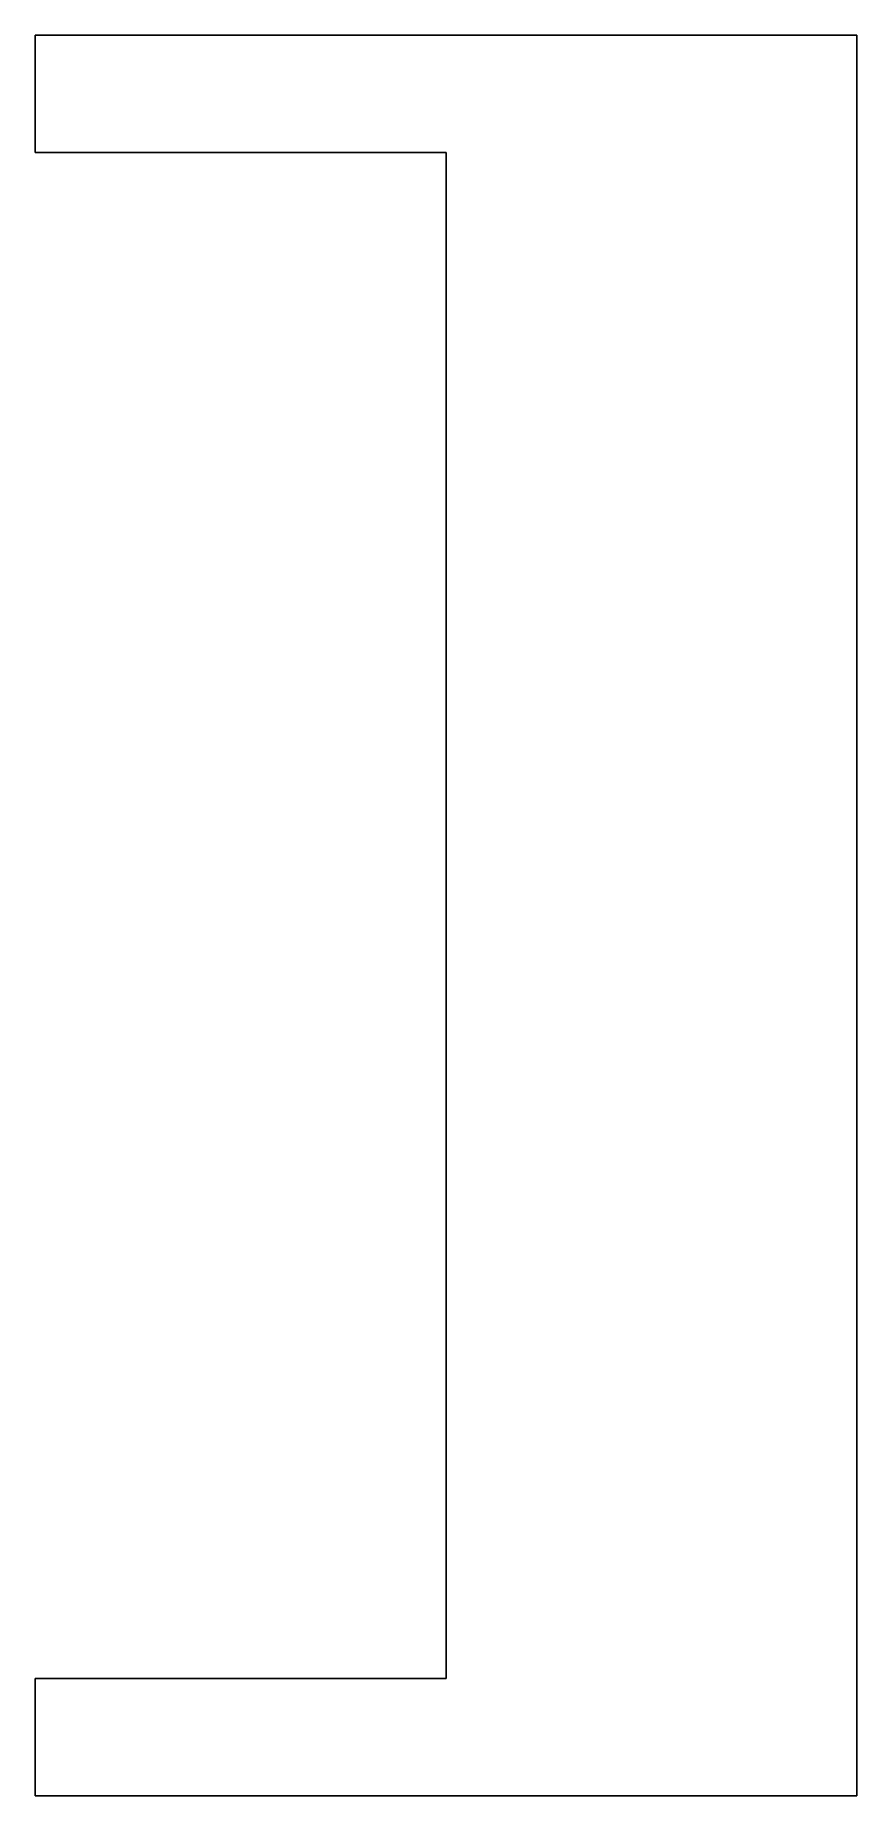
# Model space of a CAD drawing. Header units: metres. Extents: x 0 to 28, y -60 to 0.
import ezdxf

# ---------------------------------------------------------------- set-up
doc = ezdxf.new("R2010")
doc.units = ezdxf.units.M

msp = doc.modelspace()

# ---------------------------------------------------------------- linework, layer by layer
for points in [[(0, -4), (0, -3.92), (0, -3.84), (0, -3.76), (0, -3.68), (0, -3.6), (0, -3.52), (0, -3.44), (0, -3.36), (0, -3.28), (0, -3.2), (0, -3.12), (0, -3.04), (0, -2.96), (0, -2.88), (0, -2.8), (0, -2.72), (0, -2.64), (0, -2.56), (0, -2.48), (0, -2.4), (0, -2.32), (0, -2.24), (0, -2.16), (0, -2.08), (0, -2), (0, -1.92), (0, -1.84), (0, -1.76), (0, -1.68), (0, -1.6), (0, -1.52), (0, -1.44), (0, -1.36), (0, -1.28), (0, -1.2), (0, -1.12), (0, -1.04), (0, -0.96), (0, -0.88), (0, -0.8), (0, -0.72), (0, -0.64), (0, -0.56), (0, -0.48), (0, -0.4), (0, -0.32), (0, -0.24), (0, -0.16), (0, -0.08), (0, 0)], [(5, 0), (4.843, 0), (4.686, 0), (4.53, 0), (4.374, 0), (4.219, 0), (4.064, 0), (3.91, 0), (3.758, 0), (3.607, 0), (3.456, 0), (3.307, 0), (3.162, 0), (3.017, 0), (2.872, 0), (2.732, 0), (2.595, 0), (2.458, 0), (2.322, 0), (2.194, 0), (2.065, 0), (1.937, 0), (1.816, 0), (1.699, 0), (1.582, 0), (1.464, 0), (1.36, 0), (1.255, 0), (1.151, 0), (1.052, 0), (0.961, 0), (0.87, 0), (0.779, 0), (0.701, 0), (0.625, 0), (0.549, 0), (0.478, 0), (0.418, 0), (0.358, 0), (0.298, 0), (0.25, 0), (0.206, 0), (0.163, 0), (0.122, 0), (0.095, 0), (0.069, 0), (0.043, 0), (0.026, 0), (0.018, 0), (0.009, 0), (0, 0)], [(16.804, 0), (16.568, 0), (16.332, 0), (16.096, 0), (15.86, 0), (15.623, 0), (15.387, 0), (15.151, 0), (14.915, 0), (14.679, 0), (14.443, 0), (14.207, 0), (13.971, 0), (13.735, 0), (13.499, 0), (13.263, 0), (13.027, 0), (12.791, 0), (12.554, 0), (12.318, 0), (12.082, 0), (11.846, 0), (11.61, 0), (11.374, 0), (11.138, 0), (10.902, 0), (10.666, 0), (10.43, 0), (10.194, 0), (9.958, 0), (9.722, 0), (9.485, 0), (9.249, 0), (9.013, 0), (8.777, 0), (8.541, 0), (8.305, 0), (8.069, 0), (7.833, 0), (7.597, 0), (7.361, 0), (7.125, 0), (6.889, 0), (6.653, 0), (6.416, 0), (6.18, 0), (5.944, 0), (5.708, 0), (5.472, 0), (5.236, 0), (5, 0)], [(16.804, 0), (16.865, 0), (16.926, 0), (16.986, 0), (17.047, 0), (17.108, 0), (17.169, 0), (17.23, 0), (17.29, 0), (17.351, 0), (17.412, 0), (17.472, 0), (17.533, 0), (17.593, 0), (17.654, 0), (17.714, 0), (17.775, 0), (17.835, 0), (17.896, 0), (17.956, 0), (18.016, 0), (18.076, 0), (18.136, 0), (18.196, 0), (18.256, 0), (18.316, 0), (18.375, 0), (18.435, 0), (18.494, 0), (18.554, 0), (18.613, 0), (18.672, 0), (18.732, 0), (18.79, 0), (18.849, 0), (18.908, 0), (18.967, 0), (19.025, 0), (19.084, 0), (19.142, 0), (19.2, 0), (19.258, 0), (19.316, 0), (19.374, 0), (19.431, 0), (19.488, 0), (19.546, 0), (19.603, 0), (19.659, 0), (19.716, 0), (19.773, 0)], [(28, 0), (27.984, 0), (27.967, 0), (27.951, 0), (27.921, 0), (27.872, 0), (27.824, 0), (27.775, 0), (27.7, 0), (27.62, 0), (27.54, 0), (27.452, 0), (27.342, 0), (27.233, 0), (27.123, 0), (26.994, 0), (26.856, 0), (26.719, 0), (26.578, 0), (26.416, 0), (26.254, 0), (26.091, 0), (25.917, 0), (25.733, 0), (25.549, 0), (25.364, 0), (25.162, 0), (24.96, 0), (24.757, 0), (24.549, 0), (24.332, 0), (24.115, 0), (23.899, 0), (23.673, 0), (23.446, 0), (23.22, 0), (22.991, 0), (22.759, 0), (22.526, 0), (22.293, 0), (22.06, 0), (21.826, 0), (21.592, 0), (21.359, 0), (21.128, 0), (20.898, 0), (20.667, 0), (20.441, 0), (20.219, 0), (19.996, 0), (19.773, 0)], [(28, -60), (28, -58.8), (28, -57.6), (28, -56.4), (28, -55.2), (28, -54), (28, -52.8), (28, -51.6), (28, -50.4), (28, -49.2), (28, -48), (28, -46.8), (28, -45.6), (28, -44.4), (28, -43.2), (28, -42), (28, -40.8), (28, -39.6), (28, -38.4), (28, -37.2), (28, -36), (28, -34.8), (28, -33.6), (28, -32.4), (28, -31.2), (28, -30), (28, -28.8), (28, -27.6), (28, -26.4), (28, -25.2), (28, -24), (28, -22.8), (28, -21.6), (28, -20.4), (28, -19.2), (28, -18), (28, -16.8), (28, -15.6), (28, -14.4), (28, -13.2), (28, -12), (28, -10.8), (28, -9.6), (28, -8.4), (28, -7.2), (28, -6), (28, -4.8), (28, -3.6), (28, -2.4), (28, -1.2), (28, 0)], [(5, -4), (4.843, -4), (4.686, -4), (4.53, -4), (4.374, -4), (4.219, -4), (4.064, -4), (3.91, -4), (3.758, -4), (3.607, -4), (3.456, -4), (3.307, -4), (3.162, -4), (3.017, -4), (2.872, -4), (2.732, -4), (2.595, -4), (2.458, -4), (2.322, -4), (2.194, -4), (2.065, -4), (1.937, -4), (1.816, -4), (1.699, -4), (1.582, -4), (1.464, -4), (1.36, -4), (1.255, -4), (1.151, -4), (1.052, -4), (0.961, -4), (0.87, -4), (0.779, -4), (0.701, -4), (0.625, -4), (0.549, -4), (0.478, -4), (0.418, -4), (0.358, -4), (0.298, -4), (0.25, -4), (0.206, -4), (0.163, -4), (0.122, -4), (0.095, -4), (0.069, -4), (0.043, -4), (0.026, -4), (0.018, -4), (0.009, -4), (0, -4)], [(14, -4), (13.82, -4), (13.64, -4), (13.46, -4), (13.28, -4), (13.1, -4), (12.92, -4), (12.74, -4), (12.56, -4), (12.38, -4), (12.2, -4), (12.02, -4), (11.84, -4), (11.66, -4), (11.48, -4), (11.3, -4), (11.12, -4), (10.94, -4), (10.76, -4), (10.58, -4), (10.4, -4), (10.22, -4), (10.04, -4), (9.86, -4), (9.68, -4), (9.5, -4), (9.32, -4), (9.14, -4), (8.96, -4), (8.78, -4), (8.6, -4), (8.42, -4), (8.24, -4), (8.06, -4), (7.88, -4), (7.7, -4), (7.52, -4), (7.34, -4), (7.16, -4), (6.98, -4), (6.8, -4), (6.62, -4), (6.44, -4), (6.26, -4), (6.08, -4), (5.9, -4), (5.72, -4), (5.54, -4), (5.36, -4), (5.18, -4), (5, -4)], [(14, -56), (14, -54.96), (14, -53.92), (14, -52.88), (14, -51.84), (14, -50.8), (14, -49.76), (14, -48.72), (14, -47.68), (14, -46.64), (14, -45.6), (14, -44.56), (14, -43.52), (14, -42.48), (14, -41.44), (14, -40.4), (14, -39.36), (14, -38.32), (14, -37.28), (14, -36.24), (14, -35.2), (14, -34.16), (14, -33.12), (14, -32.08), (14, -31.04), (14, -30), (14, -28.96), (14, -27.92), (14, -26.88), (14, -25.84), (14, -24.8), (14, -23.76), (14, -22.72), (14, -21.68), (14, -20.64), (14, -19.6), (14, -18.56), (14, -17.52), (14, -16.48), (14, -15.44), (14, -14.4), (14, -13.36), (14, -12.32), (14, -11.28), (14, -10.24), (14, -9.2), (14, -8.16), (14, -7.12), (14, -6.08), (14, -5.04), (14, -4)], [(0, -60), (0, -59.92), (0, -59.84), (0, -59.76), (0, -59.68), (0, -59.6), (0, -59.52), (0, -59.44), (0, -59.36), (0, -59.28), (0, -59.2), (0, -59.12), (0, -59.04), (0, -58.96), (0, -58.88), (0, -58.8), (0, -58.72), (0, -58.64), (0, -58.56), (0, -58.48), (0, -58.4), (0, -58.32), (0, -58.24), (0, -58.16), (0, -58.08), (0, -58), (0, -57.92), (0, -57.84), (0, -57.76), (0, -57.68), (0, -57.6), (0, -57.52), (0, -57.44), (0, -57.36), (0, -57.28), (0, -57.2), (0, -57.12), (0, -57.04), (0, -56.96), (0, -56.88), (0, -56.8), (0, -56.72), (0, -56.64), (0, -56.56), (0, -56.48), (0, -56.4), (0, -56.32), (0, -56.24), (0, -56.16), (0, -56.08), (0, -56)], [(5, -56), (4.843, -56), (4.686, -56), (4.53, -56), (4.374, -56), (4.219, -56), (4.064, -56), (3.91, -56), (3.758, -56), (3.607, -56), (3.456, -56), (3.307, -56), (3.162, -56), (3.017, -56), (2.872, -56), (2.732, -56), (2.595, -56), (2.458, -56), (2.322, -56), (2.194, -56), (2.065, -56), (1.937, -56), (1.816, -56), (1.699, -56), (1.582, -56), (1.464, -56), (1.36, -56), (1.255, -56), (1.151, -56), (1.052, -56), (0.961, -56), (0.87, -56), (0.779, -56), (0.701, -56), (0.625, -56), (0.549, -56), (0.478, -56), (0.418, -56), (0.358, -56), (0.298, -56), (0.25, -56), (0.206, -56), (0.163, -56), (0.122, -56), (0.095, -56), (0.069, -56), (0.043, -56), (0.026, -56), (0.018, -56), (0.009, -56), (0, -56)], [(14, -56), (13.82, -56), (13.64, -56), (13.46, -56), (13.28, -56), (13.1, -56), (12.92, -56), (12.74, -56), (12.56, -56), (12.38, -56), (12.2, -56), (12.02, -56), (11.84, -56), (11.66, -56), (11.48, -56), (11.3, -56), (11.12, -56), (10.94, -56), (10.76, -56), (10.58, -56), (10.4, -56), (10.22, -56), (10.04, -56), (9.86, -56), (9.68, -56), (9.5, -56), (9.32, -56), (9.14, -56), (8.96, -56), (8.78, -56), (8.6, -56), (8.42, -56), (8.24, -56), (8.06, -56), (7.88, -56), (7.7, -56), (7.52, -56), (7.34, -56), (7.16, -56), (6.98, -56), (6.8, -56), (6.62, -56), (6.44, -56), (6.26, -56), (6.08, -56), (5.9, -56), (5.72, -56), (5.54, -56), (5.36, -56), (5.18, -56), (5, -56)], [(5, -60), (4.843, -60), (4.686, -60), (4.53, -60), (4.374, -60), (4.219, -60), (4.064, -60), (3.91, -60), (3.758, -60), (3.607, -60), (3.456, -60), (3.307, -60), (3.162, -60), (3.017, -60), (2.872, -60), (2.732, -60), (2.595, -60), (2.458, -60), (2.322, -60), (2.194, -60), (2.065, -60), (1.937, -60), (1.816, -60), (1.699, -60), (1.582, -60), (1.464, -60), (1.36, -60), (1.255, -60), (1.151, -60), (1.052, -60), (0.961, -60), (0.87, -60), (0.779, -60), (0.701, -60), (0.625, -60), (0.549, -60), (0.478, -60), (0.418, -60), (0.358, -60), (0.298, -60), (0.25, -60), (0.206, -60), (0.163, -60), (0.122, -60), (0.095, -60), (0.069, -60), (0.043, -60), (0.026, -60), (0.018, -60), (0.009, -60), (0, -60)], [(16.804, -60), (16.568, -60), (16.332, -60), (16.096, -60), (15.86, -60), (15.623, -60), (15.387, -60), (15.151, -60), (14.915, -60), (14.679, -60), (14.443, -60), (14.207, -60), (13.971, -60), (13.735, -60), (13.499, -60), (13.263, -60), (13.027, -60), (12.791, -60), (12.554, -60), (12.318, -60), (12.082, -60), (11.846, -60), (11.61, -60), (11.374, -60), (11.138, -60), (10.902, -60), (10.666, -60), (10.43, -60), (10.194, -60), (9.958, -60), (9.722, -60), (9.485, -60), (9.249, -60), (9.013, -60), (8.777, -60), (8.541, -60), (8.305, -60), (8.069, -60), (7.833, -60), (7.597, -60), (7.361, -60), (7.125, -60), (6.889, -60), (6.653, -60), (6.416, -60), (6.18, -60), (5.944, -60), (5.708, -60), (5.472, -60), (5.236, -60), (5, -60)], [(19.773, -60), (19.716, -60), (19.659, -60), (19.603, -60), (19.546, -60), (19.488, -60), (19.431, -60), (19.374, -60), (19.316, -60), (19.258, -60), (19.2, -60), (19.142, -60), (19.084, -60), (19.025, -60), (18.967, -60), (18.908, -60), (18.849, -60), (18.79, -60), (18.732, -60), (18.672, -60), (18.613, -60), (18.554, -60), (18.494, -60), (18.435, -60), (18.375, -60), (18.316, -60), (18.256, -60), (18.196, -60), (18.136, -60), (18.076, -60), (18.016, -60), (17.956, -60), (17.896, -60), (17.835, -60), (17.775, -60), (17.714, -60), (17.654, -60), (17.593, -60), (17.533, -60), (17.472, -60), (17.412, -60), (17.351, -60), (17.29, -60), (17.23, -60), (17.169, -60), (17.108, -60), (17.047, -60), (16.986, -60), (16.926, -60), (16.865, -60), (16.804, -60)], [(28, -60), (27.984, -60), (27.967, -60), (27.951, -60), (27.921, -60), (27.872, -60), (27.824, -60), (27.775, -60), (27.7, -60), (27.62, -60), (27.54, -60), (27.452, -60), (27.342, -60), (27.233, -60), (27.123, -60), (26.994, -60), (26.856, -60), (26.719, -60), (26.578, -60), (26.416, -60), (26.254, -60), (26.091, -60), (25.917, -60), (25.733, -60), (25.549, -60), (25.364, -60), (25.162, -60), (24.96, -60), (24.757, -60), (24.549, -60), (24.332, -60), (24.115, -60), (23.899, -60), (23.673, -60), (23.446, -60), (23.22, -60), (22.991, -60), (22.759, -60), (22.526, -60), (22.293, -60), (22.06, -60), (21.826, -60), (21.592, -60), (21.359, -60), (21.128, -60), (20.898, -60), (20.667, -60), (20.441, -60), (20.219, -60), (19.996, -60), (19.773, -60)]]:
    msp.add_lwpolyline(points)

doc.saveas('drawing.dxf')
